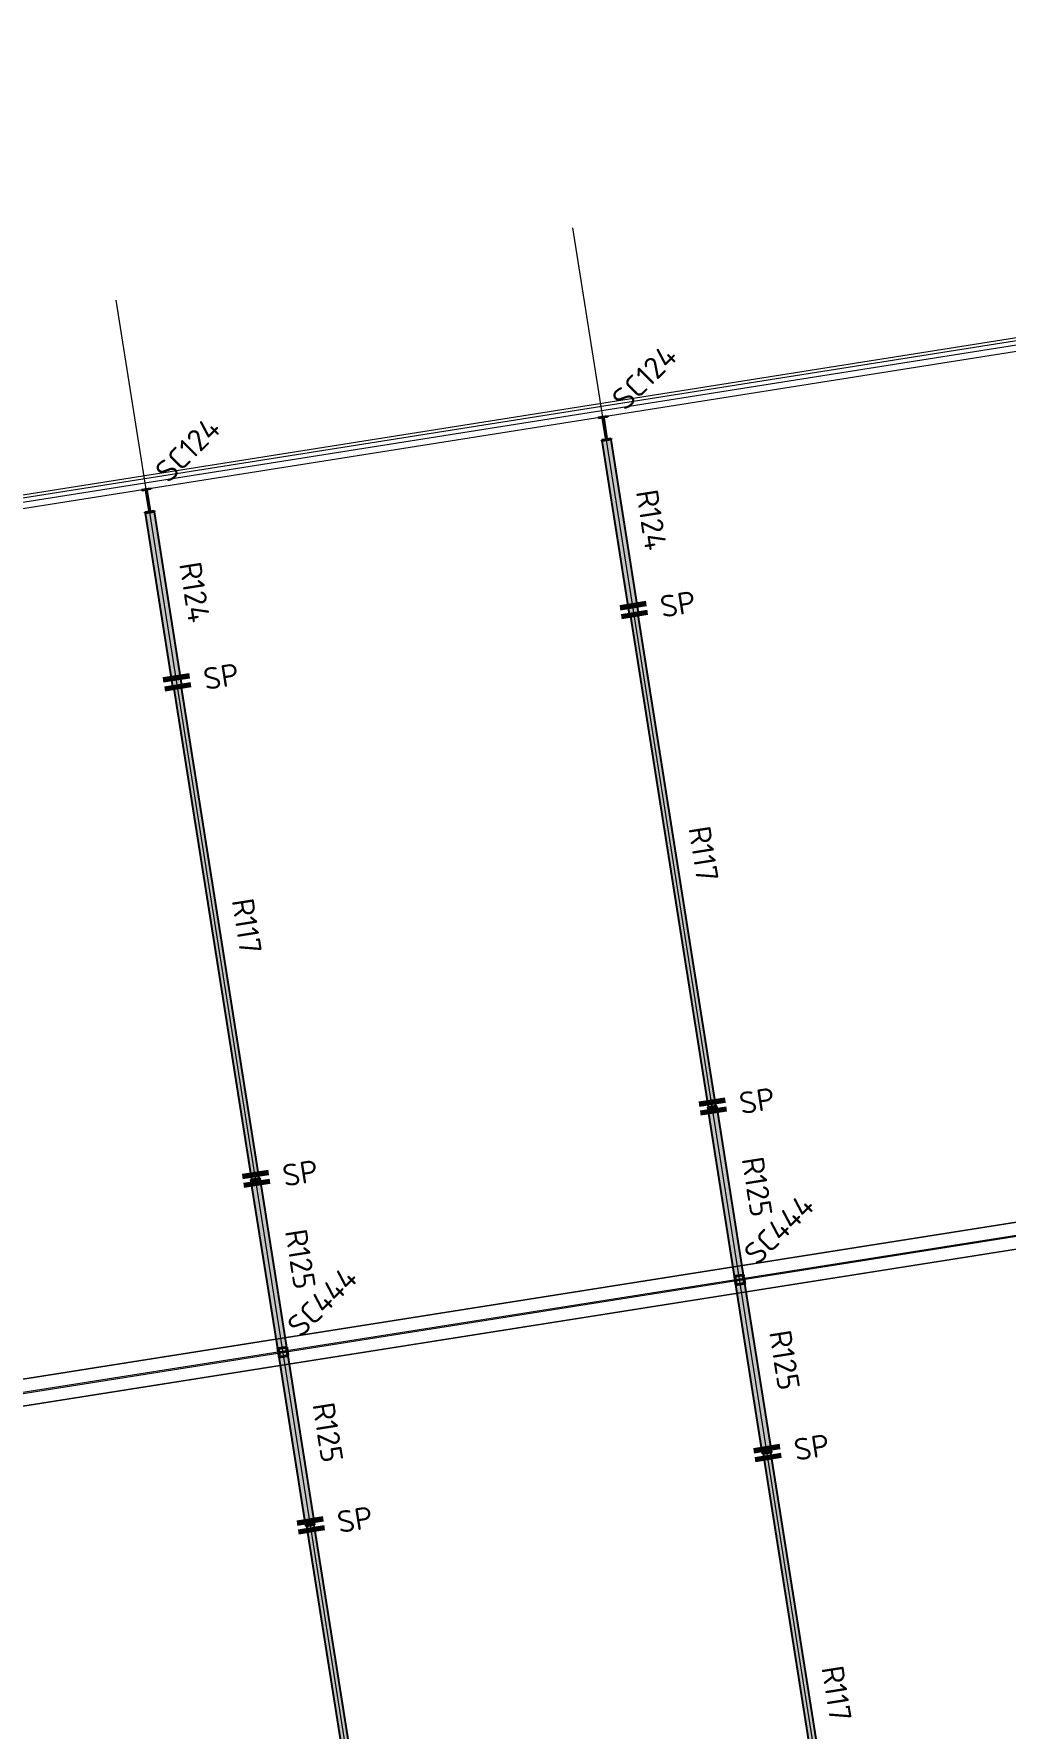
# Model space of a CAD drawing. Header units: millimetres. Extents: x 665 to 246729, y 5858 to 4056708.
# Drawn here: x 58499 to 80552, y 4015162 to 4053650 of the extents above; entities that cross this region are included whole.
import ezdxf

# ---------------------------------------------------------------- set-up
doc = ezdxf.new("R2010")
doc.units = ezdxf.units.MM
doc.linetypes.add('Dash', pattern=[7, 5, -2])
doc.linetypes.add('Hidden Half', pattern=[3, 2, -1])
for name, color, linetype, lineweight in [('A-270-M_ROOF', 132, 'Continuous', 13), ('S-280-A_COLUMN', 171, 'Continuous', 18), ('S-280-A_STRUCT_FRAME', 2, 'Continuous', 18), ('S-280-M_COLUMN', 52, 'Continuous', 13), ('S-280-M_STRUCT_FRAME', 12, 'Continuous', 13), ('S-280-MH_COLUMN', 52, 'Hidden Half', 13), ('Z-000-T_TEXT', 131, 'Continuous', 25), ('Z-030-M_GRID', 191, 'Continuous', 13)]:
    doc.layers.add(name, color=color, linetype=linetype, lineweight=lineweight)
doc.styles.add('ISOCPEUR_3', font='isocpeur.ttf', dxfattribs={"height": 500})

# ---------------------------------------------------------------- blocks, each defined once
blk = doc.blocks.new('Ridge Capping - Ridge Capping-1882401-S6_001 - UPPER ROOF FRAMING - PART 3')
at = {"layer": 'A-270-M_ROOF', "color": 253, "lineweight": 5}
for p, q in [((-2322602, 4019156), (-2233048, 4033309)), ((-2322601, 4019148), (-2233037, 4033303)), ((-2232990, 4033007), (-2322795, 4018815)), ((-2322722, 4018524), (-2232943, 4032712)), ((-2322607, 4018534), (-2232952, 4032702))]:
    blk.add_line(p, q, dxfattribs=at)
blk = doc.blocks.new('25021-APA-ZZ-ZZ-M3-AR-000001_V3_rvt-1-S6_001 - UPPER ROOF FRAMING - PART 3')
at = {"layer": 'A-270-M_ROOF', "color": 253, "lineweight": 5}
for p, q in [((-2325971, 4038694), (-2235832, 4052971)), ((-2325960, 4038630), (-2235822, 4052907)), ((-2325923, 4038393), (-2235782, 4052670)), ((-2236106, 4052614), (-2325791, 4038408))]:
    blk.add_line(p, q, dxfattribs=at)
blk.add_blockref('Ridge Capping - Ridge Capping-1882401-S6_001 - UPPER ROOF FRAMING - PART 3', (0, 0), dxfattribs=at)
blk = doc.blocks.new('NRP_Splice _v3_ - NRP_Splice-3209833-S6_001 - UPPER ROOF FRAMING - PART 3')
at = {"layer": 'Z-000-T_TEXT', "lineweight": 70}
for p, q in [((-0.5, 1.5), (-0.5, -1.5)), ((-0.5, 1.5), (-0.5, -1.5)), ((0.5, 1.5), (0.5, -1.5)), ((0.5, -1.5), (0.5, 1.5))]:
    blk.add_line(p, q, dxfattribs=at)

msp = doc.modelspace()

# ---------------------------------------------------------------- hatches: boundary and pattern name
at = {"layer": 'S-280-M_STRUCT_FRAME', "lineweight": 5}
for points in [[(72024.7, 4040465.2), (72231.1, 4040497.9), (71607.4, 4044435.6), (71401, 4044402.9), (71760.3, 4042134.5)], [(61654, 4038822.6), (61860.4, 4038855.3), (61236.7, 4042793), (61030.3, 4042760.3), (61129.4, 4042134.5)], [(72031.7, 4040420.9), (72050.5, 4040423.9), (72043.5, 4040467), (72024.9, 4040464.1)], [(72212.4, 4040494.6), (72043.5, 4040467.8), (73817.3, 4029268.7), (73986.2, 4029295.5)], [(72219.4, 4040450.6), (72238.1, 4040453.6), (72231.1, 4040496.7), (72212.5, 4040493.8), (72219.3, 4040451)], [(72238.3, 4040452.4), (72238.1, 4040453.6), (72228.5, 4040451)], [(61661, 4038778.3), (61679.8, 4038781.2), (61672.8, 4038824.4), (61654.2, 4038821.5)], [(61841.7, 4038852), (61672.8, 4038825.2), (63446.6, 4027626.1), (63615.5, 4027652.9)], [(61848.7, 4038808), (61867.4, 4038811), (61860.4, 4038854.1), (61841.8, 4038851.2), (61848.6, 4038808.4)], [(61867.6, 4038809.8), (61867.4, 4038811), (61857.8, 4038808.4)], [(74422.2, 4025328.3), (74628.7, 4025361), (74005.1, 4029298.1), (73798.6, 4029265.4), (74318.2, 4025985.4)], [(73986.2, 4029295.5), (73950.5, 4029289.4), (73953.5, 4029289.9)], [(64051.5, 4023685.7), (64257.9, 4023718.4), (63634.3, 4027655.4), (63427.9, 4027622.7), (63687.3, 4025985.4)], [(63615.5, 4027652.9), (63579.8, 4027646.8), (63582.7, 4027647.3)], [(74628.7, 4025361), (74422.2, 4025328.3), (75045.8, 4021391.3), (75252.2, 4021424)], [(64257.9, 4023718.4), (64051.5, 4023685.7), (64675.1, 4019748.6), (64881.5, 4019781.3)], [(75233.5, 4021420.7), (75064.6, 4021393.9), (76838.5, 4010194.9), (77007.4, 4010221.6)], [(75233.5, 4021420.7), (75209.4, 4021417.2), (75207.2, 4021416.8)], [(66467.7, 4008552.2), (66636.6, 4008579), (64862.8, 4019778.1), (64693.9, 4019751.3), (66413.2, 4008896.9)], [(64862.8, 4019778.1), (64838.7, 4019774.5), (64836.5, 4019774.2)]]:
    msp.add_hatch(color=256, dxfattribs=at).paths.add_polyline_path(points)
at = {"layer": 'S-280-M_STRUCT_FRAME'}
for points in [[(75233.5, 4021420.7), (75233.5, 4021421), (75209.4, 4021417.2)], [(64862.8, 4019778.1), (64862.8, 4019778.4), (64838.7, 4019774.5)]]:
    msp.add_hatch(color=256, dxfattribs=at).paths.add_polyline_path(points)

# ---------------------------------------------------------------- linework, layer by layer
at = {"layer": 'S-280-M_COLUMN', "lineweight": 35}
for p, q in [((71316.9, 4044933.9), (71523.3, 4044966.6)), ((71319, 4044920.9), (71316.9, 4044933.9)), ((71403.6, 4044934.3), (71319, 4044920.9)), ((71493.7, 4044454.7), (71419.6, 4044922.7)), ((71429.1, 4044924.2), (71503.2, 4044456.2)), ((71525.4, 4044953.6), (71440.7, 4044940.2)), ((71523.3, 4044966.6), (71525.4, 4044953.6)), ((71397.5, 4044425.3), (71482.1, 4044438.7)), ((71399.5, 4044412.2), (71397.5, 4044425.3)), ((71605.9, 4044444.9), (71399.5, 4044412.2)), ((71519.2, 4044444.6), (71603.9, 4044458)), ((71603.9, 4044458), (71605.9, 4044444.9)), ((60946.2, 4043291.3), (61152.6, 4043324)), ((60948.2, 4043278.3), (60946.2, 4043291.3)), ((61032.9, 4043291.7), (60948.2, 4043278.3)), ((61123, 4042812.1), (61048.9, 4043280)), ((61058.4, 4043281.5), (61132.5, 4042813.6)), ((61154.7, 4043311), (61070, 4043297.6)), ((61152.6, 4043324), (61154.7, 4043311)), ((61026.7, 4042782.7), (61111.4, 4042796.1)), ((61028.8, 4042769.6), (61026.7, 4042782.7)), ((61235.2, 4042802.3), (61028.8, 4042769.6)), ((61148.5, 4042801.9), (61233.2, 4042815.3)), ((61233.2, 4042815.3), (61235.2, 4042802.3))]:
    msp.add_line(p, q, dxfattribs=at)
for centre, start, end in [((71405.8, 4044920.5), 9.00033, 99.00033), ((71442.9, 4044926.4), 99.00033, 189.00033), ((71479.9, 4044452.5), 279.00033, 9.00033), ((71517, 4044458.4), 189.00033, 279.00033), ((61035.1, 4043277.9), 9.00033, 99.00033), ((61072.2, 4043283.7), 99.00033, 189.00033), ((61109.2, 4042809.9), 279.00033, 9.00033), ((61146.3, 4042815.8), 189.00033, 279.00033)]:
    msp.add_arc(centre, 14, start, end, dxfattribs=at)
at = {"layer": 'S-280-M_STRUCT_FRAME', "lineweight": 25}
for p, q in [((71401, 4044402.9), (71607.4, 4044435.6)), ((72024.7, 4040465.2), (71401, 4044402.9)), ((72231.1, 4040497.9), (71607.4, 4044435.6)), ((61030.3, 4042760.3), (61236.7, 4042793)), ((61860.4, 4038855.3), (61236.7, 4042793)), ((61654, 4038822.6), (61030.3, 4042760.3)), ((72231.1, 4040497.9), (72024.7, 4040465.2)), ((72024.7, 4040465.2), (72024.9, 4040464.1)), ((72024.9, 4040464.1), (72043.6, 4040467)), ((72024.9, 4040464.1), (72031.7, 4040420.9)), ((72043.5, 4040467.8), (72212.4, 4040494.6)), ((73817.3, 4029268.7), (72043.5, 4040467.8)), ((73986.2, 4029295.5), (72212.4, 4040494.6)), ((72212.5, 4040493.8), (72231.3, 4040496.8)), ((72231.3, 4040496.8), (72231.1, 4040497.9)), ((72238.1, 4040453.6), (72231.3, 4040496.8)), ((72050.5, 4040423.9), (72031.7, 4040420.9)), ((72031.7, 4040420.9), (72031.9, 4040419.7)), ((72031.9, 4040419.7), (72050.7, 4040422.7)), ((72238.1, 4040453.6), (72219.4, 4040450.6)), ((72219.6, 4040449.5), (72238.3, 4040452.4)), ((72238.3, 4040452.4), (72238.1, 4040453.6)), ((61860.4, 4038855.3), (61654, 4038822.6)), ((61654, 4038822.6), (61654.2, 4038821.5)), ((61654.2, 4038821.5), (61672.9, 4038824.4)), ((61654.2, 4038821.5), (61661, 4038778.3)), ((61679.8, 4038781.2), (61661, 4038778.3)), ((61661, 4038778.3), (61661.2, 4038777.1)), ((61661.2, 4038777.1), (61679.9, 4038780.1)), ((61672.8, 4038825.2), (61841.7, 4038852)), ((63446.6, 4027626.1), (61672.8, 4038825.2)), ((63615.5, 4027652.9), (61841.7, 4038852)), ((61841.8, 4038851.2), (61860.6, 4038854.2)), ((61867.4, 4038811), (61848.7, 4038808)), ((61848.8, 4038806.8), (61867.6, 4038809.8)), ((61860.6, 4038854.2), (61860.4, 4038855.3)), ((61867.4, 4038811), (61860.6, 4038854.2)), ((61867.6, 4038809.8), (61867.4, 4038811)), ((73798.6, 4029265.4), (74005.1, 4029298.1)), ((74422.2, 4025328.3), (73798.6, 4029265.4)), ((73986.2, 4029295.5), (73817.3, 4029268.7)), ((74628.7, 4025361), (74005.1, 4029298.1)), ((63427.9, 4027622.7), (63634.3, 4027655.4)), ((64051.5, 4023685.7), (63427.9, 4027622.7)), ((63615.5, 4027652.9), (63446.6, 4027626.1)), ((64257.9, 4023718.4), (63634.3, 4027655.4)), ((74422.2, 4025328.3), (74628.7, 4025361)), ((74628.7, 4025361), (74422.2, 4025328.3)), ((75045.8, 4021391.3), (74422.2, 4025328.3)), ((75252.2, 4021424), (74628.7, 4025361)), ((64051.5, 4023685.7), (64257.9, 4023718.4)), ((64257.9, 4023718.4), (64051.5, 4023685.7)), ((64675.1, 4019748.6), (64051.5, 4023685.7)), ((64881.5, 4019781.3), (64257.9, 4023718.4)), ((75252.2, 4021424), (75045.8, 4021391.3)), ((75064.6, 4021393.9), (75233.5, 4021420.7)), ((76838.5, 4010194.9), (75064.6, 4021393.9)), ((77007.4, 4010221.6), (75233.5, 4021420.7)), ((64881.5, 4019781.3), (64675.1, 4019748.6)), ((64693.9, 4019751.3), (64862.8, 4019778.1)), ((66467.7, 4008552.2), (64693.9, 4019751.3)), ((66636.6, 4008579), (64862.8, 4019778.1))]:
    msp.add_line(p, q, dxfattribs=at)
at = {"layer": 'S-280-M_STRUCT_FRAME', "linetype": 'Dash', "lineweight": 25}
for p, q in [((72043.7, 4040467.1), (72123.3, 4040479.7)), ((72123.3, 4040479.7), (72130.2, 4040436.5)), ((72132.8, 4040481.2), (72212.5, 4040493.8)), ((72132.8, 4040481.2), (72132.8, 4040481.3)), ((72139.7, 4040438), (72132.8, 4040481.2)), ((72130.2, 4040436.5), (72050.5, 4040423.9)), ((72050.7, 4040422.7), (72219.5, 4040449.5)), ((72219.3, 4040450.6), (72139.7, 4040438)), ((61673, 4038824.4), (61752.6, 4038837.1)), ((61759.5, 4038793.9), (61679.8, 4038781.2)), ((61680, 4038780.1), (61848.8, 4038806.8)), ((61752.6, 4038837.1), (61759.5, 4038793.9)), ((61762.1, 4038838.6), (61841.8, 4038851.2)), ((61762.1, 4038838.6), (61762.1, 4038838.7)), ((61768.9, 4038795.4), (61762.1, 4038838.6)), ((61848.6, 4038808), (61768.9, 4038795.4)), ((73817.3, 4029268.7), (73817.5, 4029267.8)), ((73817.5, 4029267.8), (73898.3, 4029280.6)), ((73817.5, 4029267.7), (73822, 4029239.1)), ((73902.9, 4029251.9), (73822, 4029239.1)), ((73822, 4029239.1), (73822.2, 4029238.1)), ((73822.2, 4029238.1), (73991.1, 4029264.9)), ((73898.3, 4029280.6), (73902.9, 4029251.9)), ((73905.5, 4029281.7), (73905.5, 4029281.8)), ((73905.5, 4029281.7), (73986.4, 4029294.5)), ((73910.1, 4029253.1), (73905.5, 4029281.7)), ((73990.9, 4029265.9), (73910.1, 4029253.1)), ((73986.4, 4029294.5), (73986.2, 4029295.5)), ((73990.9, 4029265.9), (73986.4, 4029294.5)), ((73991.1, 4029264.9), (73990.9, 4029265.9)), ((63446.6, 4027626.1), (63446.8, 4027625.1)), ((63446.8, 4027625.1), (63527.6, 4027637.9)), ((63446.8, 4027625.1), (63451.3, 4027596.5)), ((63532.2, 4027609.3), (63451.3, 4027596.5)), ((63451.3, 4027596.5), (63451.5, 4027595.5)), ((63451.5, 4027595.5), (63620.4, 4027622.3)), ((63527.6, 4027637.9), (63532.2, 4027609.3)), ((63534.8, 4027639.1), (63615.7, 4027651.9)), ((63534.8, 4027639.1), (63534.8, 4027639.2)), ((63539.4, 4027610.4), (63534.8, 4027639.1)), ((63620.2, 4027623.3), (63539.4, 4027610.4)), ((63615.7, 4027651.9), (63615.5, 4027652.9)), ((63620.2, 4027623.3), (63615.7, 4027651.9)), ((63620.4, 4027622.3), (63620.2, 4027623.3)), ((75228.7, 4021451.3), (75059.8, 4021424.5)), ((75059.8, 4021424.5), (75059.9, 4021423.6)), ((75059.9, 4021423.6), (75140.8, 4021436.4)), ((75059.9, 4021423.6), (75064.5, 4021395)), ((75145.3, 4021407.7), (75064.5, 4021394.9)), ((75064.5, 4021394.9), (75064.6, 4021393.9)), ((75140.8, 4021436.4), (75145.3, 4021407.7)), ((75148, 4021437.5), (75228.8, 4021450.3)), ((75152.5, 4021408.9), (75148, 4021437.5)), ((75233.4, 4021421.7), (75152.5, 4021408.9)), ((75152.5, 4021408.8), (75152.5, 4021408.9)), ((75228.8, 4021450.3), (75228.7, 4021451.3)), ((75233.4, 4021421.7), (75228.8, 4021450.3)), ((75233.5, 4021420.7), (75233.4, 4021421.7)), ((64858, 4019808.7), (64689.1, 4019781.9)), ((64689.1, 4019781.9), (64689.2, 4019780.9)), ((64689.2, 4019780.9), (64770.1, 4019793.7)), ((64689.2, 4019780.9), (64693.8, 4019752.4)), ((64774.6, 4019765.1), (64693.8, 4019752.3)), ((64693.8, 4019752.3), (64693.9, 4019751.3)), ((64770.1, 4019793.7), (64774.6, 4019765.1)), ((64777.3, 4019794.9), (64858.1, 4019807.7)), ((64781.8, 4019766.3), (64777.3, 4019794.9)), ((64862.7, 4019779.1), (64781.8, 4019766.3)), ((64781.8, 4019766.2), (64781.8, 4019766.2)), ((64858.1, 4019807.7), (64858, 4019808.7)), ((64862.6, 4019779.1), (64858.1, 4019807.7)), ((64862.8, 4019778.1), (64862.7, 4019779.1))]:
    msp.add_line(p, q, dxfattribs=at)
at = {"layer": 'S-280-MH_COLUMN', "lineweight": 35}
for p, q in [((74411, 4025428.3), (74608.5, 4025459.6)), ((74603.5, 4025452.7), (74417.8, 4025423.3)), ((74632.9, 4025267), (74603.5, 4025452.7)), ((74608.5, 4025459.6), (74639.8, 4025262)), ((74442.2, 4025230.7), (74411, 4025428.3)), ((74417.8, 4025423.3), (74447.2, 4025237.6)), ((74639.8, 4025262), (74442.2, 4025230.7)), ((74447.2, 4025237.6), (74632.9, 4025267)), ((64040.3, 4023785.2), (64237.8, 4023816.5)), ((64071.6, 4023587.7), (64040.3, 4023785.2)), ((64232.9, 4023809.6), (64047.2, 4023780.2)), ((64047.2, 4023780.2), (64076.6, 4023594.5)), ((64269.1, 4023618.9), (64071.6, 4023587.7)), ((64076.6, 4023594.5), (64262.3, 4023623.9)), ((64262.3, 4023623.9), (64232.9, 4023809.6)), ((64237.8, 4023816.5), (64269.1, 4023618.9))]:
    msp.add_line(p, q, dxfattribs=at)
at = {"layer": 'Z-030-M_GRID'}
for p, q in [((28659.9, 4038329.4), (125384.1, 4053649.5)), ((78692.6, 3999035), (70739.7, 4049246.1)), ((68273.2, 3997699.7), (60369, 4047603.5)), ((31881.5, 4018590.3), (128512.9, 4033895.8))]:
    msp.add_line(p, q, dxfattribs=at)

# ---------------------------------------------------------------- block references
at = {"lineweight": 5}
msp.add_blockref('25021-APA-ZZ-ZZ-M3-AR-000001_V3_rvt-1-S6_001 - UPPER ROOF FRAMING - PART 3', (2355908.8, 0), dxfattribs=at)
at = {"layer": 'Z-000-T_TEXT', "lineweight": 70, "xscale": 200, "yscale": 200, "zscale": 200, "rotation": 99.00032838819875}
for p in [(72119.7, 4040562.7), (61748.9, 4038920.1), (73916.3, 4029281.1), (63545.6, 4027638.5), (75157.8, 4021410.5), (64787.1, 4019767.9)]:
    msp.add_blockref('NRP_Splice _v3_ - NRP_Splice-3209833-S6_001 - UPPER ROOF FRAMING - PART 3', p, dxfattribs=at)

# ---------------------------------------------------------------- texts
at = {"layer": 'S-280-A_COLUMN', "lineweight": 13, "char_height": 500, "attachment_point": 1, "rotation": 45, "style": 'ISOCPEUR_3'}
for s, insert, width in [('SC124', (71577.7, 4045416.1), 2132.489), ('SC124', (61206.9, 4043773.5), 2132.489), ('SC444', (74575.8, 4026006.1), 2356.961), ('SC444', (64205.2, 4024363), 2356.961)]:
    msp.add_mtext(s, dxfattribs=dict(at, insert=insert, width=width))
at = {"layer": 'S-280-A_STRUCT_FRAME', "lineweight": 13, "char_height": 500, "attachment_point": 1, "rotation": 279.00033, "style": 'ISOCPEUR_3'}
for s, insert, width in [('R124', (72660.5, 4043330.8), 1699.577), ('R124', (62289.8, 4041688.2), 1699.577), ('R117', (73852, 4035687), 1523.206), ('R117', (63481.2, 4034044.4), 1523.206), ('R125', (75061.2, 4028173.9), 1651.476), ('R125', (64690.5, 4026531.2), 1651.476), ('R125', (75684.8, 4024236.8), 1651.476), ('R125', (65314.1, 4022594.2), 1651.476), ('R117', (76873.1, 4016613.1), 1523.206)]:
    msp.add_mtext(s, dxfattribs=dict(at, insert=insert, width=width))
at = {"layer": 'Z-000-T_TEXT', "char_height": 500, "width": 962.025, "attachment_point": 1, "rotation": 9.00033, "style": 'ISOCPEUR_3'}
for insert in [(72684.6, 4040876.7), (62313.8, 4039234), (74481.2, 4029595.1), (64110.5, 4027952.5), (75722.7, 4021724.5), (65352, 4020081.8)]:
    msp.add_mtext('SP', dxfattribs=dict(at, insert=insert))

doc.saveas('drawing.dxf')
